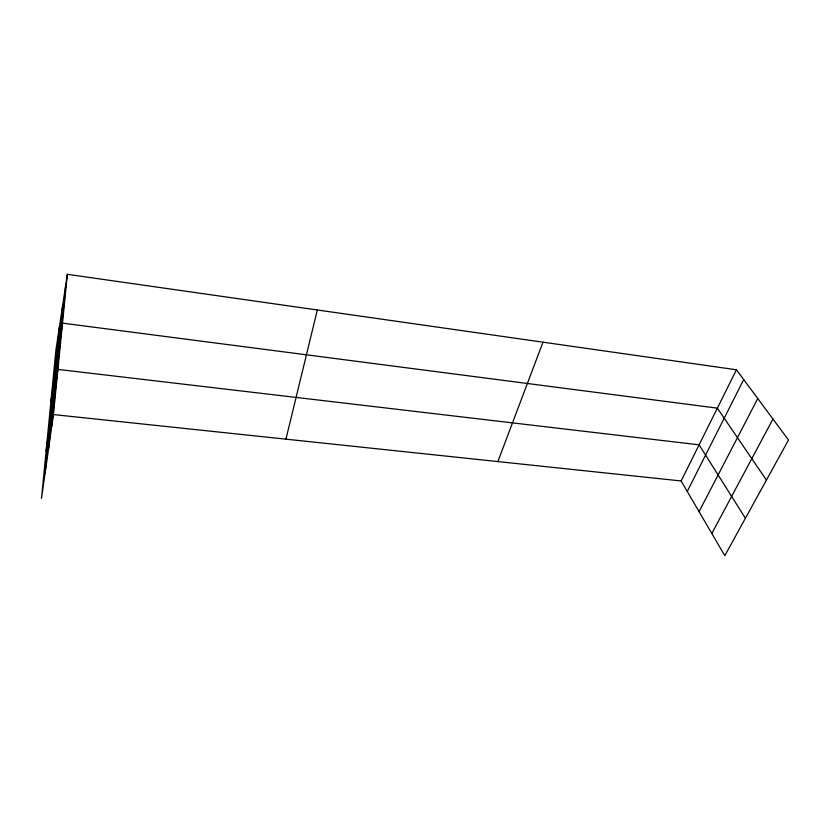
<?xml version="1.0" encoding="UTF-8"?>
<svg xmlns="http://www.w3.org/2000/svg" width="830" height="830" viewBox="0 0 830 830"><rect width="100%" height="100%" fill="white"/><g stroke="black" fill="none" stroke-linecap="round" stroke-linejoin="round"><path stroke-width="1.25" d="M45.09 473.225L59.355 327.248M48.576 448.688L62.717 305.015M51.782 426.153L65.788 284.711M53.431 414.564L67.355 274.315L736.438 369.786L788.5 440.004L724.798 555.685L681.129 480.964L53.431 414.564L41.5 498.457L55.89 350.208L67.355 274.315M46.107 451.001L57.913 369.402L699.099 444.828L745.413 518.242M50.848 402.114L62.509 323.14L717.348 408.153L766.432 480.082M285.935 439.163L317.33 309.974M497.865 461.584L542.986 342.178M681.129 480.964L736.438 369.786M687.24 491.443L743.69 379.569M699.067 511.664L757.749 398.525M711.818 533.483L772.958 419.046"/></g></svg>
